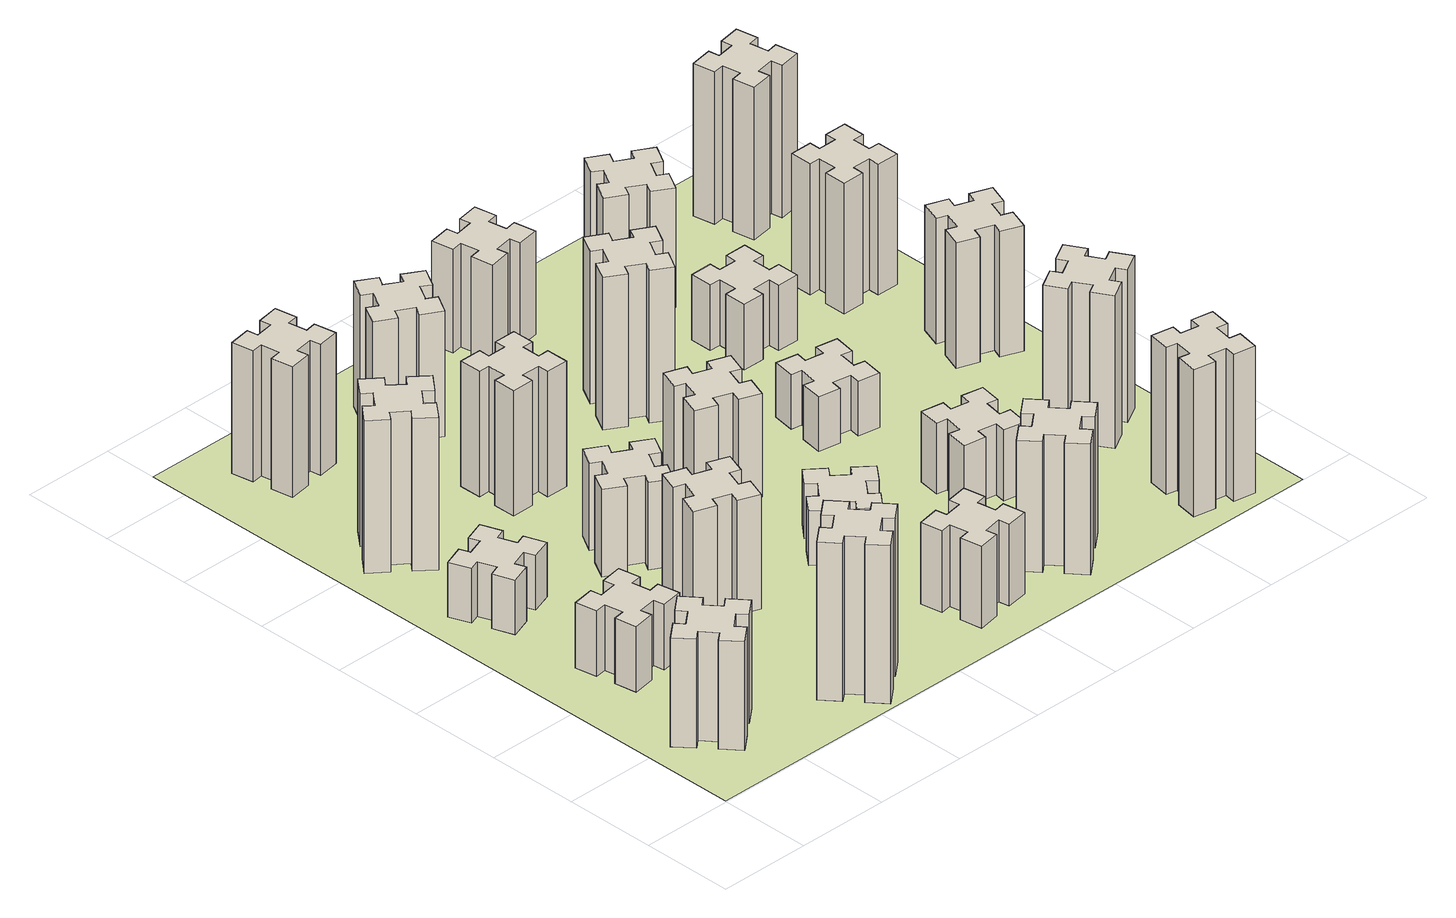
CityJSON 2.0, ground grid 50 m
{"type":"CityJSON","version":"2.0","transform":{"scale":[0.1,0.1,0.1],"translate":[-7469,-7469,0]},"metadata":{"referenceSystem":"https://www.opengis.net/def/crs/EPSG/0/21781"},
"CityObjects":{
"building1":{"type":"Building","attributes":{"class":"1000","function":"1000","usage":"1000","yearOfConstruction":2016,"roofType":"1000","measuredHeight":60,"storeysAboveGround":30,"storeysBelowGround":0},"geometry":[{"type":"Solid","lod":"1","boundaries":[[[[0,1,2,3,4,5,6,7,8,9,10,11,12,13,14,15,16,17,18,19]],[[17,16,20,21]],[[16,15,22,20]],[[15,14,23,22]],[[14,13,24,23]],[[13,12,25,24]],[[12,11,26,25]],[[11,10,27,26]],[[10,9,28,27]],[[9,8,29,28]],[[8,7,30,29]],[[7,6,31,30]],[[6,5,32,31]],[[5,4,33,32]],[[4,3,34,33]],[[3,2,35,34]],[[2,1,36,35]],[[1,0,37,36]],[[0,19,38,37]],[[19,18,39,38]],[[18,17,21,39]],[[24,25,26,27,28,29,30,31,32,33,34,35,36,37,38,39,21,20,22,23]]]]}]},
"building2":{"type":"Building","attributes":{"class":"1000","function":"1000","usage":"1000","yearOfConstruction":2016,"roofType":"1000","measuredHeight":36,"storeysAboveGround":30,"storeysBelowGround":0},"geometry":[{"type":"Solid","lod":"1","boundaries":[[[[40,41,42,43,44,45,46,47,48,49,50,51,52,53,54,55,56,57,58,59]],[[57,56,60,61]],[[56,55,62,60]],[[55,54,63,62]],[[54,53,64,63]],[[53,52,65,64]],[[52,51,66,65]],[[51,50,67,66]],[[50,49,68,67]],[[49,48,69,68]],[[48,47,70,69]],[[47,46,71,70]],[[46,45,72,71]],[[45,44,73,72]],[[44,43,74,73]],[[43,42,75,74]],[[42,41,76,75]],[[41,40,77,76]],[[40,59,78,77]],[[59,58,79,78]],[[58,57,61,79]],[[64,65,66,67,68,69,70,71,72,73,74,75,76,77,78,79,61,60,62,63]]]]}]},
"building3":{"type":"Building","attributes":{"class":"1000","function":"1000","usage":"1000","yearOfConstruction":2016,"roofType":"1000","measuredHeight":30,"storeysAboveGround":30,"storeysBelowGround":0},"geometry":[{"type":"Solid","lod":"1","boundaries":[[[[80,81,82,83,84,85,86,87,88,89,90,91,92,93,94,95,96,97,98,99]],[[97,96,100,101]],[[96,95,102,100]],[[95,94,103,102]],[[94,93,104,103]],[[93,92,105,104]],[[92,91,106,105]],[[91,90,107,106]],[[90,89,108,107]],[[89,88,109,108]],[[88,87,110,109]],[[87,86,111,110]],[[86,85,112,111]],[[85,84,113,112]],[[84,83,114,113]],[[83,82,115,114]],[[82,81,116,115]],[[81,80,117,116]],[[80,99,118,117]],[[99,98,119,118]],[[98,97,101,119]],[[104,105,106,107,108,109,110,111,112,113,114,115,116,117,118,119,101,100,102,103]]]]}]},
"building4":{"type":"Building","attributes":{"class":"1000","function":"1000","usage":"1000","yearOfConstruction":2016,"roofType":"1000","measuredHeight":84,"storeysAboveGround":30,"storeysBelowGround":0},"geometry":[{"type":"Solid","lod":"1","boundaries":[[[[120,121,122,123,124,125,126,127,128,129,130,131,132,133,134,135,136,137,138,139]],[[137,136,140,141]],[[136,135,142,140]],[[135,134,143,142]],[[134,133,144,143]],[[133,132,145,144]],[[132,131,146,145]],[[131,130,147,146]],[[130,129,148,147]],[[129,128,149,148]],[[128,127,150,149]],[[127,126,151,150]],[[126,125,152,151]],[[125,124,153,152]],[[124,123,154,153]],[[123,122,155,154]],[[122,121,156,155]],[[121,120,157,156]],[[120,139,158,157]],[[139,138,159,158]],[[138,137,141,159]],[[144,145,146,147,148,149,150,151,152,153,154,155,156,157,158,159,141,140,142,143]]]]}]},
"building5":{"type":"Building","attributes":{"class":"1000","function":"1000","usage":"1000","yearOfConstruction":2016,"roofType":"1000","measuredHeight":87,"storeysAboveGround":30,"storeysBelowGround":0},"geometry":[{"type":"Solid","lod":"1","boundaries":[[[[160,161,162,163,164,165,166,167,168,169,170,171,172,173,174,175,176,177,178,179]],[[177,176,180,181]],[[176,175,182,180]],[[175,174,183,182]],[[174,173,184,183]],[[173,172,185,184]],[[172,171,186,185]],[[171,170,187,186]],[[170,169,188,187]],[[169,168,189,188]],[[168,167,190,189]],[[167,166,191,190]],[[166,165,192,191]],[[165,164,193,192]],[[164,163,194,193]],[[163,162,195,194]],[[162,161,196,195]],[[161,160,197,196]],[[160,179,198,197]],[[179,178,199,198]],[[178,177,181,199]],[[184,185,186,187,188,189,190,191,192,193,194,195,196,197,198,199,181,180,182,183]]]]}]},
"building6":{"type":"Building","attributes":{"class":"1000","function":"1000","usage":"1000","yearOfConstruction":2016,"roofType":"1000","measuredHeight":72,"storeysAboveGround":30,"storeysBelowGround":0},"geometry":[{"type":"Solid","lod":"1","boundaries":[[[[200,201,202,203,204,205,206,207,208,209,210,211,212,213,214,215,216,217,218,219]],[[217,216,220,221]],[[216,215,222,220]],[[215,214,223,222]],[[214,213,224,223]],[[213,212,225,224]],[[212,211,226,225]],[[211,210,227,226]],[[210,209,228,227]],[[209,208,229,228]],[[208,207,230,229]],[[207,206,231,230]],[[206,205,232,231]],[[205,204,233,232]],[[204,203,234,233]],[[203,202,235,234]],[[202,201,236,235]],[[201,200,237,236]],[[200,219,238,237]],[[219,218,239,238]],[[218,217,221,239]],[[224,225,226,227,228,229,230,231,232,233,234,235,236,237,238,239,221,220,222,223]]]]}]},
"building7":{"type":"Building","attributes":{"class":"1000","function":"1000","usage":"1000","yearOfConstruction":2016,"roofType":"1000","measuredHeight":63,"storeysAboveGround":30,"storeysBelowGround":0},"geometry":[{"type":"Solid","lod":"1","boundaries":[[[[240,241,242,243,244,245,246,247,248,249,250,251,252,253,254,255,256,257,258,259]],[[257,256,260,261]],[[256,255,262,260]],[[255,254,263,262]],[[254,253,264,263]],[[253,252,265,264]],[[252,251,266,265]],[[251,250,267,266]],[[250,249,268,267]],[[249,248,269,268]],[[248,247,270,269]],[[247,246,271,270]],[[246,245,272,271]],[[245,244,273,272]],[[244,243,274,273]],[[243,242,275,274]],[[242,241,276,275]],[[241,240,277,276]],[[240,259,278,277]],[[259,258,279,278]],[[258,257,261,279]],[[264,265,266,267,268,269,270,271,272,273,274,275,276,277,278,279,261,260,262,263]]]]}]},
"building8":{"type":"Building","attributes":{"class":"1000","function":"1000","usage":"1000","yearOfConstruction":2016,"roofType":"1000","measuredHeight":48,"storeysAboveGround":30,"storeysBelowGround":0},"geometry":[{"type":"Solid","lod":"1","boundaries":[[[[280,281,282,283,284,285,286,287,288,289,290,291,292,293,294,295,296,297,298,299]],[[297,296,300,301]],[[296,295,302,300]],[[295,294,303,302]],[[294,293,304,303]],[[293,292,305,304]],[[292,291,306,305]],[[291,290,307,306]],[[290,289,308,307]],[[289,288,309,308]],[[288,287,310,309]],[[287,286,311,310]],[[286,285,312,311]],[[285,284,313,312]],[[284,283,314,313]],[[283,282,315,314]],[[282,281,316,315]],[[281,280,317,316]],[[280,299,318,317]],[[299,298,319,318]],[[298,297,301,319]],[[304,305,306,307,308,309,310,311,312,313,314,315,316,317,318,319,301,300,302,303]]]]}]},
"building9":{"type":"Building","attributes":{"class":"1000","function":"1000","usage":"1000","yearOfConstruction":2016,"roofType":"1000","measuredHeight":69,"storeysAboveGround":30,"storeysBelowGround":0},"geometry":[{"type":"Solid","lod":"1","boundaries":[[[[320,321,322,323,324,325,326,327,328,329,330,331,332,333,334,335,336,337,338,339]],[[337,336,340,341]],[[336,335,342,340]],[[335,334,343,342]],[[334,333,344,343]],[[333,332,345,344]],[[332,331,346,345]],[[331,330,347,346]],[[330,329,348,347]],[[329,328,349,348]],[[328,327,350,349]],[[327,326,351,350]],[[326,325,352,351]],[[325,324,353,352]],[[324,323,354,353]],[[323,322,355,354]],[[322,321,356,355]],[[321,320,357,356]],[[320,339,358,357]],[[339,338,359,358]],[[338,337,341,359]],[[344,345,346,347,348,349,350,351,352,353,354,355,356,357,358,359,341,340,342,343]]]]}]},
"building10":{"type":"Building","attributes":{"class":"1000","function":"1000","usage":"1000","yearOfConstruction":2016,"roofType":"1000","measuredHeight":45,"storeysAboveGround":30,"storeysBelowGround":0},"geometry":[{"type":"Solid","lod":"1","boundaries":[[[[360,361,362,363,364,365,366,367,368,369,370,371,372,373,374,375,376,377,378,379]],[[377,376,380,381]],[[376,375,382,380]],[[375,374,383,382]],[[374,373,384,383]],[[373,372,385,384]],[[372,371,386,385]],[[371,370,387,386]],[[370,369,388,387]],[[369,368,389,388]],[[368,367,390,389]],[[367,366,391,390]],[[366,365,392,391]],[[365,364,393,392]],[[364,363,394,393]],[[363,362,395,394]],[[362,361,396,395]],[[361,360,397,396]],[[360,379,398,397]],[[379,378,399,398]],[[378,377,381,399]],[[384,385,386,387,388,389,390,391,392,393,394,395,396,397,398,399,381,380,382,383]]]]}]},
"building11":{"type":"Building","attributes":{"class":"1000","function":"1000","usage":"1000","yearOfConstruction":2016,"roofType":"1000","measuredHeight":69,"storeysAboveGround":30,"storeysBelowGround":0},"geometry":[{"type":"Solid","lod":"1","boundaries":[[[[400,401,402,403,404,405,406,407,408,409,410,411,412,413,414,415,416,417,418,419]],[[417,416,420,421]],[[416,415,422,420]],[[415,414,423,422]],[[414,413,424,423]],[[413,412,425,424]],[[412,411,426,425]],[[411,410,427,426]],[[410,409,428,427]],[[409,408,429,428]],[[408,407,430,429]],[[407,406,431,430]],[[406,405,432,431]],[[405,404,433,432]],[[404,403,434,433]],[[403,402,435,434]],[[402,401,436,435]],[[401,400,437,436]],[[400,419,438,437]],[[419,418,439,438]],[[418,417,421,439]],[[424,425,426,427,428,429,430,431,432,433,434,435,436,437,438,439,421,420,422,423]]]]}]},
"building12":{"type":"Building","attributes":{"class":"1000","function":"1000","usage":"1000","yearOfConstruction":2016,"roofType":"1000","measuredHeight":30,"storeysAboveGround":30,"storeysBelowGround":0},"geometry":[{"type":"Solid","lod":"1","boundaries":[[[[440,441,442,443,444,445,446,447,448,449,450,451,452,453,454,455,456,457,458,459]],[[457,456,460,461]],[[456,455,462,460]],[[455,454,463,462]],[[454,453,464,463]],[[453,452,465,464]],[[452,451,466,465]],[[451,450,467,466]],[[450,449,468,467]],[[449,448,469,468]],[[448,447,470,469]],[[447,446,471,470]],[[446,445,472,471]],[[445,444,473,472]],[[444,443,474,473]],[[443,442,475,474]],[[442,441,476,475]],[[441,440,477,476]],[[440,459,478,477]],[[459,458,479,478]],[[458,457,461,479]],[[464,465,466,467,468,469,470,471,472,473,474,475,476,477,478,479,461,460,462,463]]]]}]},
"building13":{"type":"Building","attributes":{"class":"1000","function":"1000","usage":"1000","yearOfConstruction":2016,"roofType":"1000","measuredHeight":57,"storeysAboveGround":30,"storeysBelowGround":0},"geometry":[{"type":"Solid","lod":"1","boundaries":[[[[480,481,482,483,484,485,486,487,488,489,490,491,492,493,494,495,496,497,498,499]],[[497,496,500,501]],[[496,495,502,500]],[[495,494,503,502]],[[494,493,504,503]],[[493,492,505,504]],[[492,491,506,505]],[[491,490,507,506]],[[490,489,508,507]],[[489,488,509,508]],[[488,487,510,509]],[[487,486,511,510]],[[486,485,512,511]],[[485,484,513,512]],[[484,483,514,513]],[[483,482,515,514]],[[482,481,516,515]],[[481,480,517,516]],[[480,499,518,517]],[[499,498,519,518]],[[498,497,501,519]],[[504,505,506,507,508,509,510,511,512,513,514,515,516,517,518,519,501,500,502,503]]]]}]},
"building14":{"type":"Building","attributes":{"class":"1000","function":"1000","usage":"1000","yearOfConstruction":2016,"roofType":"1000","measuredHeight":72,"storeysAboveGround":30,"storeysBelowGround":0},"geometry":[{"type":"Solid","lod":"1","boundaries":[[[[520,521,522,523,524,525,526,527,528,529,530,531,532,533,534,535,536,537,538,539]],[[537,536,540,541]],[[536,535,542,540]],[[535,534,543,542]],[[534,533,544,543]],[[533,532,545,544]],[[532,531,546,545]],[[531,530,547,546]],[[530,529,548,547]],[[529,528,549,548]],[[528,527,550,549]],[[527,526,551,550]],[[526,525,552,551]],[[525,524,553,552]],[[524,523,554,553]],[[523,522,555,554]],[[522,521,556,555]],[[521,520,557,556]],[[520,539,558,557]],[[539,538,559,558]],[[538,537,541,559]],[[544,545,546,547,548,549,550,551,552,553,554,555,556,557,558,559,541,540,542,543]]]]}]},
"building15":{"type":"Building","attributes":{"class":"1000","function":"1000","usage":"1000","yearOfConstruction":2016,"roofType":"1000","measuredHeight":84,"storeysAboveGround":30,"storeysBelowGround":0},"geometry":[{"type":"Solid","lod":"1","boundaries":[[[[560,561,562,563,564,565,566,567,568,569,570,571,572,573,574,575,576,577,578,579]],[[577,576,580,581]],[[576,575,582,580]],[[575,574,583,582]],[[574,573,584,583]],[[573,572,585,584]],[[572,571,586,585]],[[571,570,587,586]],[[570,569,588,587]],[[569,568,589,588]],[[568,567,590,589]],[[567,566,591,590]],[[566,565,592,591]],[[565,564,593,592]],[[564,563,594,593]],[[563,562,595,594]],[[562,561,596,595]],[[561,560,597,596]],[[560,579,598,597]],[[579,578,599,598]],[[578,577,581,599]],[[584,585,586,587,588,589,590,591,592,593,594,595,596,597,598,599,581,580,582,583]]]]}]},
"building16":{"type":"Building","attributes":{"class":"1000","function":"1000","usage":"1000","yearOfConstruction":2016,"roofType":"1000","measuredHeight":57,"storeysAboveGround":30,"storeysBelowGround":0},"geometry":[{"type":"Solid","lod":"1","boundaries":[[[[600,601,602,603,604,605,606,607,608,609,610,611,612,613,614,615,616,617,618,619]],[[617,616,620,621]],[[616,615,622,620]],[[615,614,623,622]],[[614,613,624,623]],[[613,612,625,624]],[[612,611,626,625]],[[611,610,627,626]],[[610,609,628,627]],[[609,608,629,628]],[[608,607,630,629]],[[607,606,631,630]],[[606,605,632,631]],[[605,604,633,632]],[[604,603,634,633]],[[603,602,635,634]],[[602,601,636,635]],[[601,600,637,636]],[[600,619,638,637]],[[619,618,639,638]],[[618,617,621,639]],[[624,625,626,627,628,629,630,631,632,633,634,635,636,637,638,639,621,620,622,623]]]]}]},
"building17":{"type":"Building","attributes":{"class":"1000","function":"1000","usage":"1000","yearOfConstruction":2016,"roofType":"1000","measuredHeight":39,"storeysAboveGround":30,"storeysBelowGround":0},"geometry":[{"type":"Solid","lod":"1","boundaries":[[[[640,641,642,643,644,645,646,647,648,649,650,651,652,653,654,655,656,657,658,659]],[[657,656,660,661]],[[656,655,662,660]],[[655,654,663,662]],[[654,653,664,663]],[[653,652,665,664]],[[652,651,666,665]],[[651,650,667,666]],[[650,649,668,667]],[[649,648,669,668]],[[648,647,670,669]],[[647,646,671,670]],[[646,645,672,671]],[[645,644,673,672]],[[644,643,674,673]],[[643,642,675,674]],[[642,641,676,675]],[[641,640,677,676]],[[640,659,678,677]],[[659,658,679,678]],[[658,657,661,679]],[[664,665,666,667,668,669,670,671,672,673,674,675,676,677,678,679,661,660,662,663]]]]}]},
"building18":{"type":"Building","attributes":{"class":"1000","function":"1000","usage":"1000","yearOfConstruction":2016,"roofType":"1000","measuredHeight":30,"storeysAboveGround":30,"storeysBelowGround":0},"geometry":[{"type":"Solid","lod":"1","boundaries":[[[[680,681,682,683,684,685,686,687,688,689,690,691,692,693,694,695,696,697,698,699]],[[697,696,700,701]],[[696,695,702,700]],[[695,694,703,702]],[[694,693,704,703]],[[693,692,705,704]],[[692,691,706,705]],[[691,690,707,706]],[[690,689,708,707]],[[689,688,709,708]],[[688,687,710,709]],[[687,686,711,710]],[[686,685,712,711]],[[685,684,713,712]],[[684,683,714,713]],[[683,682,715,714]],[[682,681,716,715]],[[681,680,717,716]],[[680,699,718,717]],[[699,698,719,718]],[[698,697,701,719]],[[704,705,706,707,708,709,710,711,712,713,714,715,716,717,718,719,701,700,702,703]]]]}]},
"building19":{"type":"Building","attributes":{"class":"1000","function":"1000","usage":"1000","yearOfConstruction":2016,"roofType":"1000","measuredHeight":81,"storeysAboveGround":30,"storeysBelowGround":0},"geometry":[{"type":"Solid","lod":"1","boundaries":[[[[720,721,722,723,724,725,726,727,728,729,730,731,732,733,734,735,736,737,738,739]],[[737,736,740,741]],[[736,735,742,740]],[[735,734,743,742]],[[734,733,744,743]],[[733,732,745,744]],[[732,731,746,745]],[[731,730,747,746]],[[730,729,748,747]],[[729,728,749,748]],[[728,727,750,749]],[[727,726,751,750]],[[726,725,752,751]],[[725,724,753,752]],[[724,723,754,753]],[[723,722,755,754]],[[722,721,756,755]],[[721,720,757,756]],[[720,739,758,757]],[[739,738,759,758]],[[738,737,741,759]],[[744,745,746,747,748,749,750,751,752,753,754,755,756,757,758,759,741,740,742,743]]]]}]},
"building20":{"type":"Building","attributes":{"class":"1000","function":"1000","usage":"1000","yearOfConstruction":2016,"roofType":"1000","measuredHeight":36,"storeysAboveGround":30,"storeysBelowGround":0},"geometry":[{"type":"Solid","lod":"1","boundaries":[[[[760,761,762,763,764,765,766,767,768,769,770,771,772,773,774,775,776,777,778,779]],[[777,776,780,781]],[[776,775,782,780]],[[775,774,783,782]],[[774,773,784,783]],[[773,772,785,784]],[[772,771,786,785]],[[771,770,787,786]],[[770,769,788,787]],[[769,768,789,788]],[[768,767,790,789]],[[767,766,791,790]],[[766,765,792,791]],[[765,764,793,792]],[[764,763,794,793]],[[763,762,795,794]],[[762,761,796,795]],[[761,760,797,796]],[[760,779,798,797]],[[779,778,799,798]],[[778,777,781,799]],[[784,785,786,787,788,789,790,791,792,793,794,795,796,797,798,799,781,780,782,783]]]]}]},
"building21":{"type":"Building","attributes":{"class":"1000","function":"1000","usage":"1000","yearOfConstruction":2016,"roofType":"1000","measuredHeight":66,"storeysAboveGround":30,"storeysBelowGround":0},"geometry":[{"type":"Solid","lod":"1","boundaries":[[[[800,801,802,803,804,805,806,807,808,809,810,811,812,813,814,815,816,817,818,819]],[[817,816,820,821]],[[816,815,822,820]],[[815,814,823,822]],[[814,813,824,823]],[[813,812,825,824]],[[812,811,826,825]],[[811,810,827,826]],[[810,809,828,827]],[[809,808,829,828]],[[808,807,830,829]],[[807,806,831,830]],[[806,805,832,831]],[[805,804,833,832]],[[804,803,834,833]],[[803,802,835,834]],[[802,801,836,835]],[[801,800,837,836]],[[800,819,838,837]],[[819,818,839,838]],[[818,817,821,839]],[[824,825,826,827,828,829,830,831,832,833,834,835,836,837,838,839,821,820,822,823]]]]}]},
"building22":{"type":"Building","attributes":{"class":"1000","function":"1000","usage":"1000","yearOfConstruction":2016,"roofType":"1000","measuredHeight":84,"storeysAboveGround":30,"storeysBelowGround":0},"geometry":[{"type":"Solid","lod":"1","boundaries":[[[[840,841,842,843,844,845,846,847,848,849,850,851,852,853,854,855,856,857,858,859]],[[857,856,860,861]],[[856,855,862,860]],[[855,854,863,862]],[[854,853,864,863]],[[853,852,865,864]],[[852,851,866,865]],[[851,850,867,866]],[[850,849,868,867]],[[849,848,869,868]],[[848,847,870,869]],[[847,846,871,870]],[[846,845,872,871]],[[845,844,873,872]],[[844,843,874,873]],[[843,842,875,874]],[[842,841,876,875]],[[841,840,877,876]],[[840,859,878,877]],[[859,858,879,878]],[[858,857,861,879]],[[864,865,866,867,868,869,870,871,872,873,874,875,876,877,878,879,861,860,862,863]]]]}]},
"building23":{"type":"Building","attributes":{"class":"1000","function":"1000","usage":"1000","yearOfConstruction":2016,"roofType":"1000","measuredHeight":69,"storeysAboveGround":30,"storeysBelowGround":0},"geometry":[{"type":"Solid","lod":"1","boundaries":[[[[880,881,882,883,884,885,886,887,888,889,890,891,892,893,894,895,896,897,898,899]],[[897,896,900,901]],[[896,895,902,900]],[[895,894,903,902]],[[894,893,904,903]],[[893,892,905,904]],[[892,891,906,905]],[[891,890,907,906]],[[890,889,908,907]],[[889,888,909,908]],[[888,887,910,909]],[[887,886,911,910]],[[886,885,912,911]],[[885,884,913,912]],[[884,883,914,913]],[[883,882,915,914]],[[882,881,916,915]],[[881,880,917,916]],[[880,899,918,917]],[[899,898,919,918]],[[898,897,901,919]],[[904,905,906,907,908,909,910,911,912,913,914,915,916,917,918,919,901,900,902,903]]]]}]},
"building24":{"type":"Building","attributes":{"class":"1000","function":"1000","usage":"1000","yearOfConstruction":2016,"roofType":"1000","measuredHeight":72,"storeysAboveGround":30,"storeysBelowGround":0},"geometry":[{"type":"Solid","lod":"1","boundaries":[[[[920,921,922,923,924,925,926,927,928,929,930,931,932,933,934,935,936,937,938,939]],[[937,936,940,941]],[[936,935,942,940]],[[935,934,943,942]],[[934,933,944,943]],[[933,932,945,944]],[[932,931,946,945]],[[931,930,947,946]],[[930,929,948,947]],[[929,928,949,948]],[[928,927,950,949]],[[927,926,951,950]],[[926,925,952,951]],[[925,924,953,952]],[[924,923,954,953]],[[923,922,955,954]],[[922,921,956,955]],[[921,920,957,956]],[[920,939,958,957]],[[939,938,959,958]],[[938,937,941,959]],[[944,945,946,947,948,949,950,951,952,953,954,955,956,957,958,959,941,940,942,943]]]]}]},
"building25":{"type":"Building","attributes":{"class":"1000","function":"1000","usage":"1000","yearOfConstruction":2016,"roofType":"1000","measuredHeight":84,"storeysAboveGround":30,"storeysBelowGround":0},"geometry":[{"type":"Solid","lod":"1","boundaries":[[[[960,961,962,963,964,965,966,967,968,969,970,971,972,973,974,975,976,977,978,979]],[[977,976,980,981]],[[976,975,982,980]],[[975,974,983,982]],[[974,973,984,983]],[[973,972,985,984]],[[972,971,986,985]],[[971,970,987,986]],[[970,969,988,987]],[[969,968,989,988]],[[968,967,990,989]],[[967,966,991,990]],[[966,965,992,991]],[[965,964,993,992]],[[964,963,994,993]],[[963,962,995,994]],[[962,961,996,995]],[[961,960,997,996]],[[960,979,998,997]],[[979,978,999,998]],[[978,977,981,999]],[[984,985,986,987,988,989,990,991,992,993,994,995,996,997,998,999,981,980,982,983]]]]}]},
"landuse1":{"type":"LandUse","attributes":{"name":"plot1","function":"1010"},"geometry":[{"type":"MultiSurface","lod":"1","boundaries":[[[1000,1001,1002,1003]]]}]}
},
"vertices":[
[259,443,0],[323,366,0],[277,328,0],[354,236,0],[446,313,0],[408,359,0],[484,423,0],[523,377,0],[615,454,0],[538,546,0],[492,508,0],[427,584,0],[473,623,0],[396,715,0],[304,638,0],[343,592,0],[266,527,0],[228,573,0],[136,496,0],[213,404,0],[266,527,600],[228,573,600],[343,592,600],[304,638,600],[396,715,600],[473,623,600],[427,584,600],[492,508,600],[538,546,600],[615,454,600],[523,377,600],[484,423,600],[408,359,600],[446,313,600],[354,236,600],[277,328,600],[323,366,600],[259,443,600],[213,404,600],[136,496,600],
[445,998,0],[544,1016,0],[554,957,0],[672,977,0],[651,1096,0],[592,1085,0],[575,1184,0],[634,1194,0],[613,1312,0],[495,1291,0],[505,1232,0],[407,1215,0],[397,1274,0],[278,1253,0],[299,1135,0],[358,1145,0],[376,1047,0],[317,1037,0],[337,918,0],[456,939,0],[376,1047,360],[317,1037,360],[358,1145,360],[299,1135,360],[278,1253,360],[397,1274,360],[407,1215,360],[505,1232,360],[495,1291,360],[613,1312,360],[634,1194,360],[575,1184,360],[592,1085,360],[651,1096,360],[672,977,360],[554,957,360],[544,1016,360],[445,998,360],[456,939,360],[337,918,360],
[366,1735,0],[460,1769,0],[480,1713,0],[593,1754,0],[552,1867,0],[496,1846,0],[462,1940,0],[518,1960,0],[477,2073,0],[364,2032,0],[385,1976,0],[291,1942,0],[270,1998,0],[157,1957,0],[199,1844,0],[255,1865,0],[289,1771,0],[233,1750,0],[274,1637,0],[387,1679,0],[289,1771,300],[233,1750,300],[255,1865,300],[199,1844,300],[157,1957,300],[270,1998,300],[291,1942,300],[385,1976,300],[364,2032,300],[477,2073,300],[518,1960,300],[462,1940,300],[496,1846,300],[552,1867,300],[593,1754,300],[480,1713,300],[460,1769,300],[366,1735,300],[387,1679,300],[274,1637,300],
[266,2443,0],[343,2379,0],[304,2333,0],[396,2256,0],[473,2348,0],[427,2386,0],[492,2463,0],[538,2424,0],[615,2516,0],[523,2593,0],[484,2547,0],[408,2612,0],[446,2658,0],[354,2735,0],[277,2643,0],[323,2604,0],[259,2528,0],[213,2566,0],[136,2474,0],[228,2397,0],[259,2528,840],[213,2566,840],[323,2604,840],[277,2643,840],[354,2735,840],[446,2658,840],[408,2612,840],[484,2547,840],[523,2593,840],[615,2516,840],[538,2424,840],[492,2463,840],[427,2386,840],[473,2348,840],[396,2256,840],[304,2333,840],[343,2379,840],[266,2443,840],[228,2397,840],[136,2474,840],
[1232,308,0],[1167,384,0],[1213,423,0],[1136,515,0],[1044,438,0],[1083,392,0],[1006,327,0],[968,373,0],[876,296,0],[953,204,0],[999,243,0],[1063,166,0],[1017,128,0],[1094,36,0],[1186,113,0],[1148,159,0],[1224,223,0],[1263,177,0],[1355,254,0],[1278,346,0],[1224,223,870],[1263,177,870],[1148,159,870],[1186,113,870],[1094,36,870],[1017,128,870],[1063,166,870],[999,243,870],[953,204,870],[876,296,870],[968,373,870],[1006,327,870],[1083,392,870],[1044,438,870],[1136,515,870],[1213,423,870],[1167,384,870],[1232,308,870],[1278,346,870],[1355,254,870],
[592,3305,0],[575,3404,0],[634,3414,0],[613,3532,0],[495,3511,0],[505,3452,0],[407,3435,0],[397,3494,0],[278,3473,0],[299,3355,0],[358,3365,0],[376,3267,0],[317,3257,0],[337,3138,0],[456,3159,0],[445,3218,0],[544,3236,0],[554,3177,0],[672,3197,0],[651,3316,0],[544,3236,720],[554,3177,720],[445,3218,720],[456,3159,720],[337,3138,720],[317,3257,720],[376,3267,720],[358,3365,720],[299,3355,720],[278,3473,720],[397,3494,720],[407,3435,720],[505,3452,720],[495,3511,720],[613,3532,720],[634,3414,720],[575,3404,720],[592,3305,720],[651,3316,720],[672,3197,720],
[1202,1131,0],[1236,1225,0],[1292,1204,0],[1333,1317,0],[1220,1358,0],[1200,1302,0],[1106,1336,0],[1127,1392,0],[1014,1433,0],[973,1320,0],[1029,1300,0],[995,1206,0],[939,1227,0],[897,1114,0],[1010,1073,0],[1031,1129,0],[1125,1095,0],[1104,1039,0],[1217,997,0],[1258,1110,0],[1125,1095,630],[1104,1039,630],[1031,1129,630],[1010,1073,630],[897,1114,630],[939,1227,630],[995,1206,630],[1029,1300,630],[973,1320,630],[1014,1433,630],[1127,1392,630],[1106,1336,630],[1200,1302,630],[1220,1358,630],[1333,1317,630],[1292,1204,630],[1236,1225,630],[1202,1131,630],[1258,1110,630],[1217,997,630],
[1045,1854,0],[995,1767,0],[943,1797,0],[883,1693,0],[987,1633,0],[1017,1685,0],[1104,1635,0],[1074,1583,0],[1178,1523,0],[1238,1627,0],[1186,1657,0],[1236,1744,0],[1288,1714,0],[1348,1818,0],[1244,1878,0],[1214,1826,0],[1127,1876,0],[1157,1928,0],[1053,1988,0],[993,1884,0],[1127,1876,480],[1157,1928,480],[1214,1826,480],[1244,1878,480],[1348,1818,480],[1288,1714,480],[1236,1744,480],[1186,1657,480],[1238,1627,480],[1178,1523,480],[1074,1583,480],[1104,1635,480],[1017,1685,480],[987,1633,480],[883,1693,480],[943,1797,480],[995,1767,480],[1045,1854,480],[993,1884,480],[1053,1988,480],
[1225,2445,0],[1225,2545,0],[1285,2545,0],[1285,2665,0],[1165,2665,0],[1165,2605,0],[1065,2605,0],[1065,2665,0],[945,2665,0],[945,2545,0],[1005,2545,0],[1005,2445,0],[945,2445,0],[945,2325,0],[1065,2325,0],[1065,2385,0],[1165,2385,0],[1165,2325,0],[1285,2325,0],[1285,2445,0],[1165,2385,690],[1165,2325,690],[1065,2385,690],[1065,2325,690],[945,2325,690],[945,2445,690],[1005,2445,690],[1005,2545,690],[945,2545,690],[945,2665,690],[1065,2665,690],[1065,2605,690],[1165,2605,690],[1165,2665,690],[1285,2665,690],[1285,2545,690],[1225,2545,690],[1225,2445,690],[1285,2445,690],[1285,2325,690],
[1985,492,0],[1887,475,0],[1877,534,0],[1758,513,0],[1779,395,0],[1838,405,0],[1856,307,0],[1797,297,0],[1817,178,0],[1936,199,0],[1925,258,0],[2024,276,0],[2034,217,0],[2152,237,0],[2131,356,0],[2072,345,0],[2055,444,0],[2114,454,0],[2093,572,0],[1975,551,0],[2055,444,450],[2114,454,450],[2072,345,450],[2131,356,450],[2152,237,450],[2034,217,450],[2024,276,450],[1925,258,450],[1936,199,450],[1817,178,450],[1797,297,450],[1856,307,450],[1838,405,450],[1779,395,450],[1758,513,450],[1877,534,450],[1887,475,450],[1985,492,450],[1975,551,450],[2093,572,450],
[1186,3137,0],[1236,3224,0],[1288,3194,0],[1348,3298,0],[1244,3358,0],[1214,3306,0],[1127,3356,0],[1157,3408,0],[1053,3468,0],[993,3364,0],[1045,3334,0],[995,3247,0],[943,3277,0],[883,3173,0],[987,3113,0],[1017,3165,0],[1104,3115,0],[1074,3063,0],[1178,3003,0],[1238,3107,0],[1104,3115,690],[1074,3063,690],[1017,3165,690],[987,3113,690],[883,3173,690],[943,3277,690],[995,3247,690],[1045,3334,690],[993,3364,690],[1053,3468,690],[1157,3408,690],[1127,3356,690],[1214,3306,690],[1244,3358,690],[1348,3298,690],[1288,3194,690],[1236,3224,690],[1186,3137,690],[1238,3107,690],[1178,3003,690],
[1803,1224,0],[1739,1148,0],[1693,1186,0],[1616,1094,0],[1708,1017,0],[1746,1063,0],[1823,999,0],[1784,953,0],[1876,876,0],[1953,968,0],[1907,1006,0],[1972,1083,0],[2018,1044,0],[2095,1136,0],[2003,1213,0],[1964,1167,0],[1888,1232,0],[1926,1278,0],[1834,1355,0],[1757,1263,0],[1888,1232,300],[1926,1278,300],[1964,1167,300],[2003,1213,300],[2095,1136,300],[2018,1044,300],[1972,1083,300],[1907,1006,300],[1953,968,300],[1876,876,300],[1784,953,300],[1823,999,300],[1746,1063,300],[1708,1017,300],[1616,1094,300],[1693,1186,300],[1739,1148,300],[1803,1224,300],[1757,1263,300],[1834,1355,300],
[1842,1771,0],[1876,1865,0],[1932,1844,0],[1973,1957,0],[1860,1998,0],[1840,1942,0],[1746,1976,0],[1767,2032,0],[1654,2073,0],[1613,1960,0],[1669,1940,0],[1635,1846,0],[1579,1867,0],[1537,1754,0],[1650,1713,0],[1671,1769,0],[1765,1735,0],[1744,1679,0],[1857,1637,0],[1898,1750,0],[1765,1735,570],[1744,1679,570],[1671,1769,570],[1650,1713,570],[1537,1754,570],[1579,1867,570],[1635,1846,570],[1669,1940,570],[1613,1960,570],[1654,2073,570],[1767,2032,570],[1746,1976,570],[1840,1942,570],[1860,1998,570],[1973,1957,570],[1932,1844,570],[1876,1865,570],[1842,1771,570],[1898,1750,570],[1857,1637,570],
[2528,259,0],[2604,323,0],[2643,277,0],[2735,354,0],[2658,446,0],[2612,408,0],[2547,484,0],[2593,523,0],[2516,615,0],[2424,538,0],[2463,492,0],[2386,427,0],[2348,473,0],[2256,396,0],[2333,304,0],[2379,343,0],[2443,266,0],[2397,228,0],[2474,136,0],[2566,213,0],[2443,266,720],[2397,228,720],[2379,343,720],[2333,304,720],[2256,396,720],[2348,473,720],[2386,427,720],[2463,492,720],[2424,538,720],[2516,615,720],[2593,523,720],[2547,484,720],[2612,408,720],[2658,446,720],[2735,354,720],[2643,277,720],[2604,323,720],[2528,259,720],[2566,213,720],[2474,136,720],
[2054,2666,0],[1967,2716,0],[1997,2768,0],[1893,2828,0],[1833,2724,0],[1885,2694,0],[1835,2607,0],[1783,2637,0],[1723,2533,0],[1827,2473,0],[1857,2525,0],[1944,2475,0],[1914,2423,0],[2018,2363,0],[2078,2467,0],[2026,2497,0],[2076,2584,0],[2128,2554,0],[2188,2658,0],[2084,2718,0],[2076,2584,840],[2128,2554,840],[2026,2497,840],[2078,2467,840],[2018,2363,840],[1914,2423,840],[1944,2475,840],[1857,2525,840],[1827,2473,840],[1723,2533,840],[1783,2637,840],[1835,2607,840],[1885,2694,840],[1833,2724,840],[1893,2828,840],[1997,2768,840],[1967,2716,840],[2054,2666,840],[2084,2718,840],[2188,2658,840],
[1738,3465,0],[1756,3367,0],[1697,3357,0],[1717,3238,0],[1836,3259,0],[1825,3318,0],[1924,3336,0],[1934,3277,0],[2052,3297,0],[2031,3416,0],[1972,3405,0],[1955,3504,0],[2014,3514,0],[1993,3632,0],[1875,3611,0],[1885,3552,0],[1787,3535,0],[1777,3594,0],[1658,3573,0],[1679,3455,0],[1787,3535,570],[1777,3594,570],[1885,3552,570],[1875,3611,570],[1993,3632,570],[2014,3514,570],[1955,3504,570],[1972,3405,570],[2031,3416,570],[2052,3297,570],[1934,3277,570],[1924,3336,570],[1825,3318,570],[1836,3259,570],[1717,3238,570],[1697,3357,570],[1756,3367,570],[1738,3465,570],[1679,3455,570],[1658,3573,570],
[2496,1084,0],[2478,985,0],[2419,996,0],[2398,877,0],[2517,857,0],[2527,916,0],[2625,898,0],[2615,839,0],[2733,818,0],[2754,937,0],[2695,947,0],[2712,1045,0],[2771,1035,0],[2792,1153,0],[2674,1174,0],[2664,1115,0],[2565,1132,0],[2576,1191,0],[2457,1212,0],[2437,1094,0],[2565,1132,390],[2576,1191,390],[2664,1115,390],[2674,1174,390],[2792,1153,390],[2771,1035,390],[2712,1045,390],[2695,947,390],[2754,937,390],[2733,818,390],[2615,839,390],[2625,898,390],[2527,916,390],[2517,857,390],[2398,877,390],[2419,996,390],[2478,985,390],[2496,1084,390],[2437,1094,390],[2457,1212,390],
[2427,1756,0],[2525,1738,0],[2515,1679,0],[2633,1658,0],[2654,1777,0],[2595,1787,0],[2612,1885,0],[2671,1875,0],[2692,1993,0],[2574,2014,0],[2564,1955,0],[2465,1972,0],[2476,2031,0],[2357,2052,0],[2337,1934,0],[2396,1924,0],[2378,1825,0],[2319,1836,0],[2298,1717,0],[2417,1697,0],[2378,1825,300],[2319,1836,300],[2396,1924,300],[2337,1934,300],[2357,2052,300],[2476,2031,300],[2465,1972,300],[2564,1955,300],[2574,2014,300],[2692,1993,300],[2671,1875,300],[2612,1885,300],[2595,1787,300],[2654,1777,300],[2633,1658,300],[2515,1679,300],[2525,1738,300],[2427,1756,300],[2417,1697,300],[2298,1717,300],
[3435,207,0],[3452,305,0],[3511,295,0],[3532,413,0],[3414,434,0],[3404,375,0],[3305,392,0],[3316,451,0],[3197,472,0],[3177,354,0],[3236,344,0],[3218,245,0],[3159,256,0],[3138,137,0],[3257,117,0],[3267,176,0],[3365,158,0],[3355,99,0],[3473,78,0],[3494,197,0],[3365,158,810],[3355,99,810],[3267,176,810],[3257,117,810],[3138,137,810],[3159,256,810],[3218,245,810],[3236,344,810],[3177,354,810],[3197,472,810],[3316,451,810],[3305,392,810],[3404,375,810],[3414,434,810],[3532,413,810],[3511,295,810],[3452,305,810],[3435,207,810],[3494,197,810],[3473,78,810],
[2805,2545,0],[2805,2645,0],[2865,2645,0],[2865,2765,0],[2745,2765,0],[2745,2705,0],[2645,2705,0],[2645,2765,0],[2525,2765,0],[2525,2645,0],[2585,2645,0],[2585,2545,0],[2525,2545,0],[2525,2425,0],[2645,2425,0],[2645,2485,0],[2745,2485,0],[2745,2425,0],[2865,2425,0],[2865,2545,0],[2745,2485,360],[2745,2425,360],[2645,2485,360],[2645,2425,360],[2525,2425,360],[2525,2545,360],[2585,2545,360],[2585,2645,360],[2525,2645,360],[2525,2765,360],[2645,2765,360],[2645,2705,360],[2745,2705,360],[2745,2765,360],[2865,2765,360],[2865,2645,360],[2805,2645,360],[2805,2545,360],[2865,2545,360],[2865,2425,360],
[2694,3306,0],[2607,3356,0],[2637,3408,0],[2533,3468,0],[2473,3364,0],[2525,3334,0],[2475,3247,0],[2423,3277,0],[2363,3173,0],[2467,3113,0],[2497,3165,0],[2584,3115,0],[2554,3063,0],[2658,3003,0],[2718,3107,0],[2666,3137,0],[2716,3224,0],[2768,3194,0],[2828,3298,0],[2724,3358,0],[2716,3224,660],[2768,3194,660],[2666,3137,660],[2718,3107,660],[2658,3003,660],[2554,3063,660],[2584,3115,660],[2497,3165,660],[2467,3113,660],[2363,3173,660],[2423,3277,660],[2475,3247,660],[2525,3334,660],[2473,3364,660],[2533,3468,660],[2637,3408,660],[2607,3356,660],[2694,3306,660],[2724,3358,660],[2828,3298,660],
[3215,1004,0],[3265,917,0],[3213,887,0],[3273,783,0],[3377,843,0],[3347,895,0],[3434,945,0],[3464,893,0],[3568,953,0],[3508,1057,0],[3456,1027,0],[3406,1114,0],[3458,1144,0],[3398,1248,0],[3294,1188,0],[3324,1136,0],[3237,1086,0],[3207,1138,0],[3103,1078,0],[3163,974,0],[3237,1086,840],[3207,1138,840],[3324,1136,840],[3294,1188,840],[3398,1248,840],[3458,1144,840],[3406,1114,840],[3456,1027,840],[3508,1057,840],[3568,953,840],[3464,893,840],[3434,945,840],[3347,895,840],[3377,843,840],[3273,783,840],[3213,887,840],[3265,917,840],[3215,1004,840],[3163,974,840],[3103,1078,840],
[3351,1769,0],[3445,1735,0],[3424,1679,0],[3537,1637,0],[3578,1750,0],[3522,1771,0],[3556,1865,0],[3612,1844,0],[3653,1957,0],[3540,1998,0],[3520,1942,0],[3426,1976,0],[3447,2032,0],[3334,2073,0],[3293,1960,0],[3349,1940,0],[3315,1846,0],[3259,1867,0],[3217,1754,0],[3330,1713,0],[3315,1846,690],[3259,1867,690],[3349,1940,690],[3293,1960,690],[3334,2073,690],[3447,2032,690],[3426,1976,690],[3520,1942,690],[3540,1998,690],[3653,1957,690],[3612,1844,690],[3556,1865,690],[3522,1771,690],[3578,1750,690],[3537,1637,690],[3424,1679,690],[3445,1735,690],[3351,1769,690],[3330,1713,690],[3217,1754,690],
[3385,2705,0],[3285,2705,0],[3285,2765,0],[3165,2765,0],[3165,2645,0],[3225,2645,0],[3225,2545,0],[3165,2545,0],[3165,2425,0],[3285,2425,0],[3285,2485,0],[3385,2485,0],[3385,2425,0],[3505,2425,0],[3505,2545,0],[3445,2545,0],[3445,2645,0],[3505,2645,0],[3505,2765,0],[3385,2765,0],[3445,2645,720],[3505,2645,720],[3445,2545,720],[3505,2545,720],[3505,2425,720],[3385,2425,720],[3385,2485,720],[3285,2485,720],[3285,2425,720],[3165,2425,720],[3165,2545,720],[3225,2545,720],[3225,2645,720],[3165,2645,720],[3165,2765,720],[3285,2765,720],[3285,2705,720],[3385,2705,720],[3385,2765,720],[3505,2765,720],
[3552,3305,0],[3535,3404,0],[3594,3414,0],[3573,3532,0],[3455,3511,0],[3465,3452,0],[3367,3435,0],[3357,3494,0],[3238,3473,0],[3259,3355,0],[3318,3365,0],[3336,3267,0],[3277,3257,0],[3297,3138,0],[3416,3159,0],[3405,3218,0],[3504,3236,0],[3514,3177,0],[3632,3197,0],[3611,3316,0],[3504,3236,840],[3514,3177,840],[3405,3218,840],[3416,3159,840],[3297,3138,840],[3277,3257,840],[3336,3267,840],[3318,3365,840],[3259,3355,840],[3238,3473,840],[3357,3494,840],[3367,3435,840],[3465,3452,840],[3455,3511,840],[3573,3532,840],[3594,3414,840],[3535,3404,840],[3552,3305,840],[3611,3316,840],[3632,3197,840],
[5,3705,0],[3705,3705,0],[3705,5,0],[5,5,0]
]}
